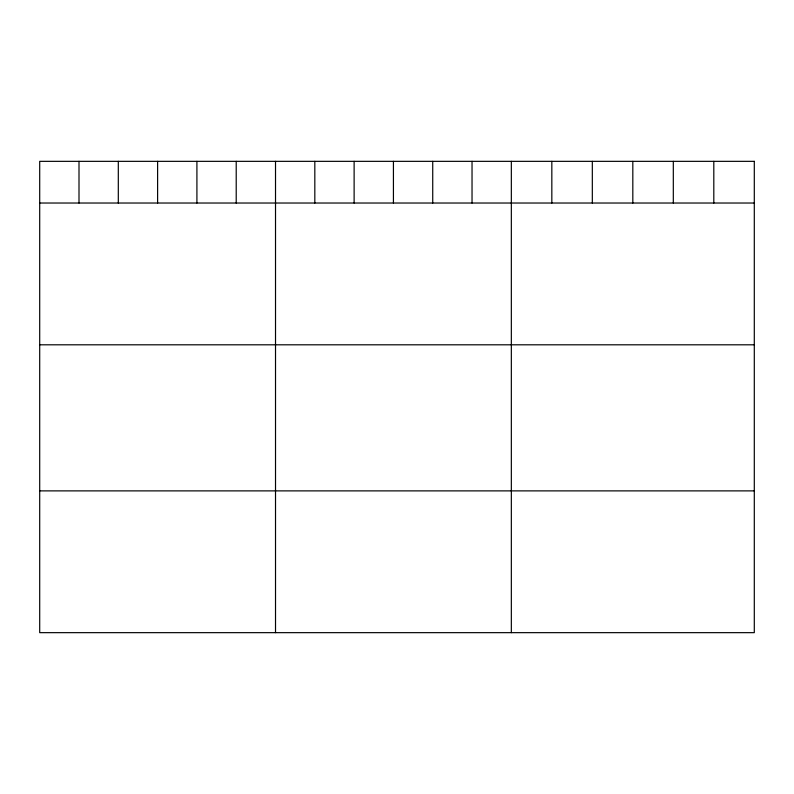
<?xml version="1.0" encoding="UTF-8"?>
<svg xmlns="http://www.w3.org/2000/svg" width="794" height="794" viewBox="0 0 794 794"><rect width="100%" height="100%" fill="white"/><g stroke="black" fill="none" stroke-linecap="round" stroke-linejoin="round"><path stroke-width="1.19" d="M39.7 203.026L754.3 203.026M39.7 344.804L754.3 344.804M39.7 490.881L754.3 490.881M713.806 161.341L713.806 203.026M673.312 161.341L673.312 203.026M632.818 161.341L632.818 203.026M592.324 161.341L592.324 203.026M551.83 161.341L551.83 203.026M511.336 161.341L511.336 632.659M472.033 161.341L472.033 203.026M432.73 161.341L432.73 203.026M393.427 161.341L393.427 203.026M354.124 161.341L354.124 203.026M314.821 161.341L314.821 203.026M275.518 161.341L275.518 632.659M236.215 161.341L236.215 203.026M196.912 161.341L196.912 203.026M157.609 161.341L157.609 203.026M118.306 161.341L118.306 203.026M79.003 161.341L79.003 203.026M754.3 161.341L39.7 161.341L39.7 632.659L754.3 632.659L754.3 161.341"/></g></svg>
